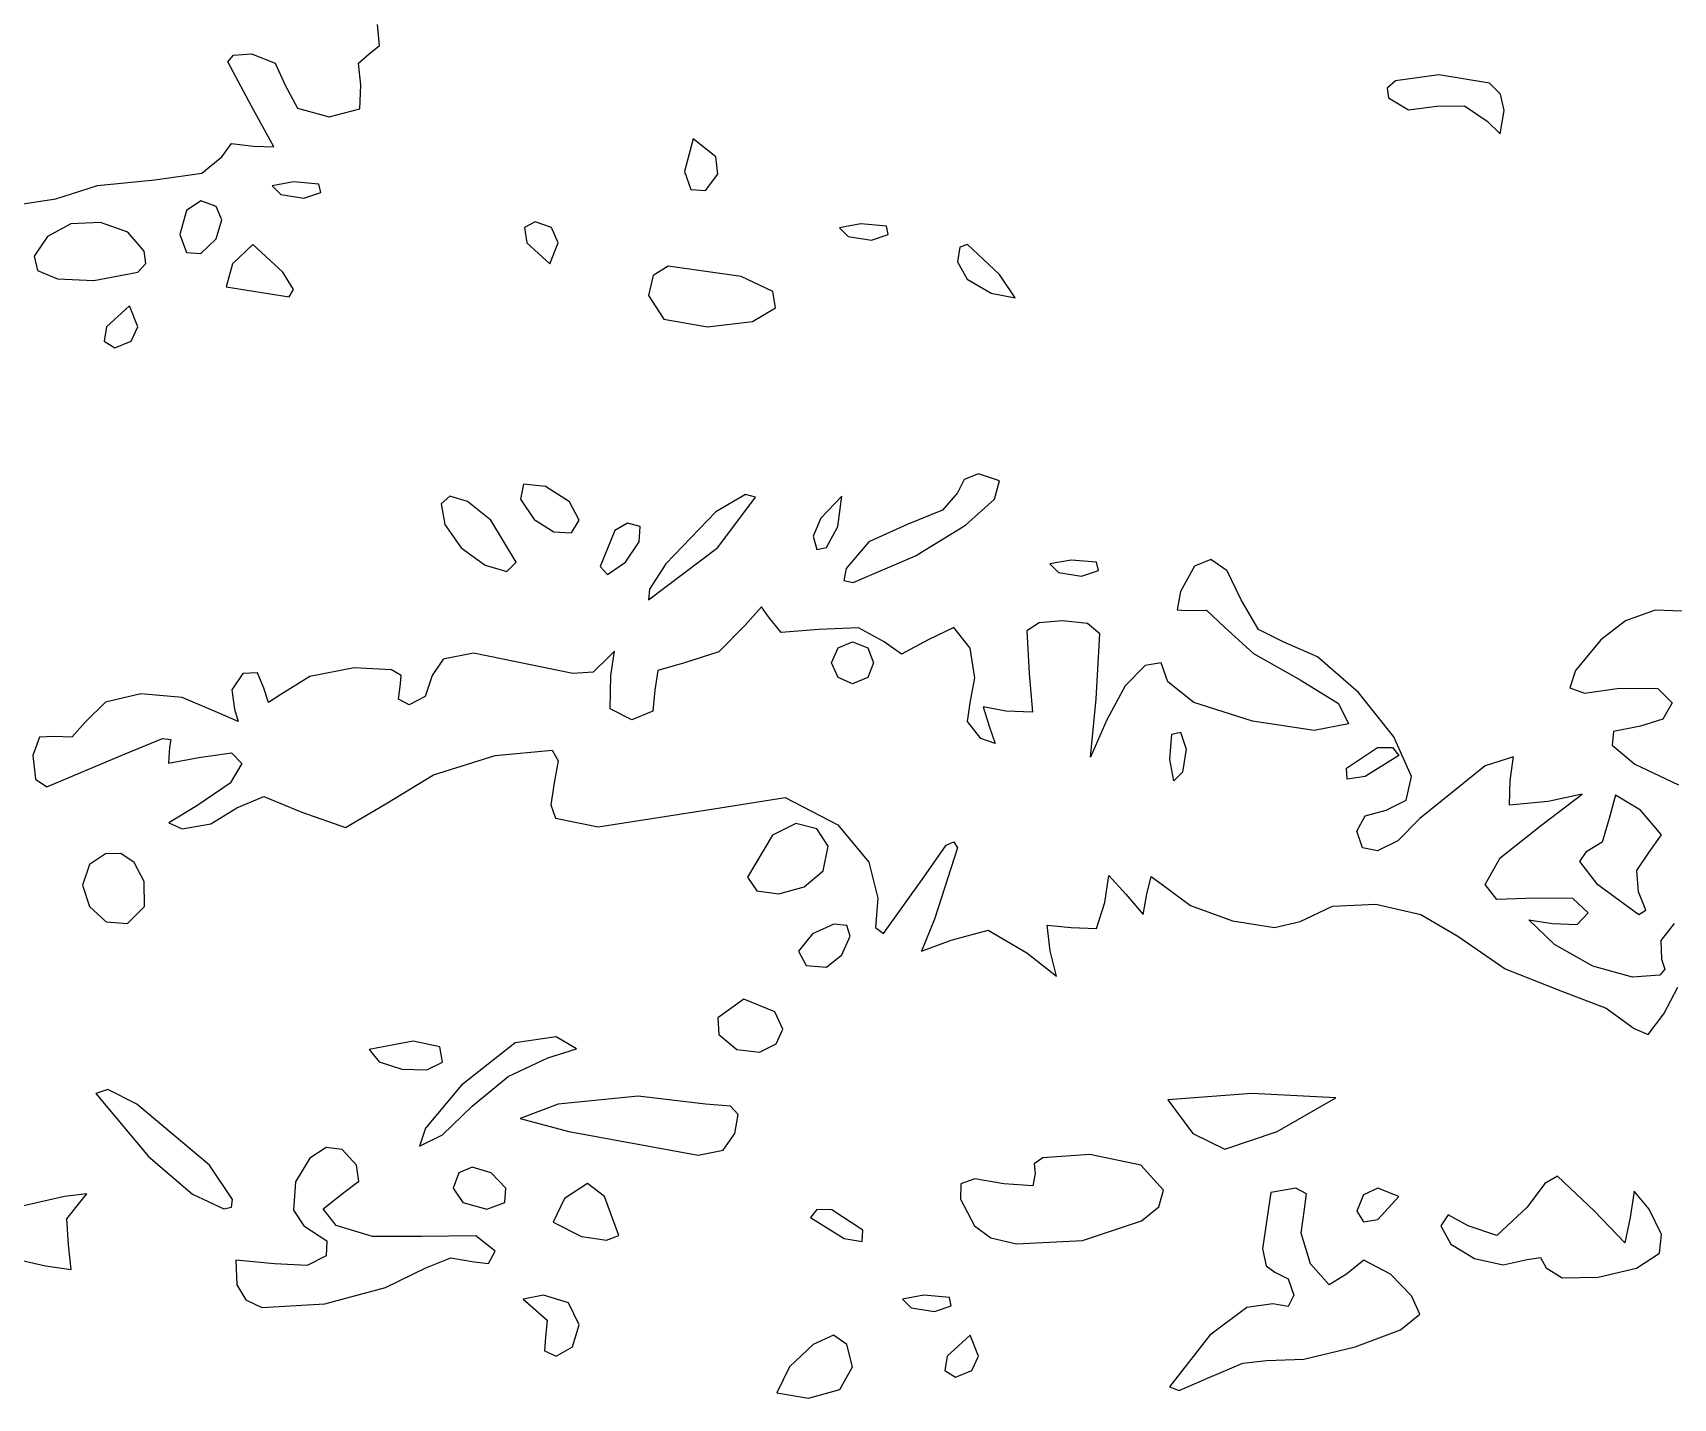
# Model space of a CAD drawing. Extents: x 0 to 282, y 0 to 282.
# Drawn here: x 63.5 to 91.03, y 15.52 to 38.45 of the extents above; entities that cross this region are included whole.
import ezdxf

# ---------------------------------------------------------------- set-up
doc = ezdxf.new("R2010")
doc.units = 0

msp = doc.modelspace()

# ---------------------------------------------------------------- linework, layer by layer
at = {"layer": 'Layer 1'}
for p, q in [((69.320864, 38.241133), (69.285586, 38.593911)), ((66.772043, 37.96332), (66.871261, 38.07632)), ((66.871261, 38.07632), (67.168918, 38.100022)), ((67.168918, 38.100022), (67.570203, 37.941272)), ((68.968086, 37.941272), (69.144475, 38.100022)), ((69.144475, 38.100022), (69.320864, 38.241133)), ((67.168918, 37.218077), (66.772043, 37.96332)), ((67.570203, 37.941272), (67.733363, 37.570855)), ((69.003364, 37.570855), (68.968086, 37.941272)), ((87.100868, 37.747256), (86.373264, 37.645832)), ((87.951943, 37.606145), (87.100868, 37.747256)), ((67.733363, 37.570855), (67.94503, 37.187209)), ((68.990135, 37.17398), (69.003364, 37.570855)), ((86.373264, 37.645832), (86.232704, 37.524014)), ((86.232704, 37.524014), (86.254201, 37.3592)), ((88.137703, 37.419834), (87.951943, 37.606145)), ((67.543744, 36.53898), (67.168918, 37.218077)), ((67.94503, 37.187209), (68.474197, 37.041688)), ((68.474197, 37.041688), (68.990135, 37.17398)), ((86.2542, 37.3592), (86.593749, 37.156353)), ((86.254201, 37.3592), (86.2542, 37.3592)), ((86.593749, 37.156353), (87.065589, 37.218089)), ((87.065589, 37.218089), (87.52861, 37.226908)), ((87.52861, 37.226908), (87.912256, 36.971144)), ((88.194478, 37.147533), (88.137703, 37.419834)), ((87.912256, 36.971144), (88.132742, 36.755068)), ((88.132742, 36.755068), (88.194478, 37.147533)), ((74.581721, 36.671306), (74.4362, 36.1245)), ((74.965367, 36.371445), (74.581721, 36.671306)), ((66.33548, 36.098007), (66.675029, 36.37141)), ((66.675029, 36.37141), (66.833779, 36.591896)), ((66.833779, 36.591896), (67.204196, 36.547799)), ((67.204196, 36.547799), (67.543744, 36.53898)), ((74.996235, 36.075993), (74.965367, 36.371445)), ((65.546139, 35.983354), (66.33548, 36.098007)), ((74.4362, 36.1245), (74.546443, 35.820229)), ((74.4362, 36.1245), (74.4362, 36.1245)), ((74.788978, 35.807), (74.996235, 36.075993)), ((63.888079, 35.665854), (64.584817, 35.89075)), ((64.584817, 35.89075), (65.546139, 35.983354)), ((67.874467, 35.948067), (67.517279, 35.881921)), ((67.517279, 35.881921), (67.6628, 35.7364)), ((68.30221, 35.912789), (67.874467, 35.948067)), ((68.333078, 35.771678), (68.30221, 35.912789)), ((74.546443, 35.820229), (74.788978, 35.807)), ((63.332451, 35.58207), (63.888079, 35.665854)), ((66.322278, 35.630545), (66.079743, 35.467385)), ((66.578042, 35.537941), (66.322278, 35.630545)), ((66.675056, 35.313045), (66.578042, 35.537941)), ((67.6628, 35.7364), (68.050856, 35.674664)), ((67.6628, 35.7364), (67.6628, 35.7364)), ((68.050856, 35.674664), (68.333078, 35.771678)), ((64.139466, 35.245323), (63.746999, 35.0309)), ((64.637766, 35.264615), (64.139466, 35.245323)), ((65.096376, 35.105314), (64.637766, 35.264615)), ((66.079743, 35.467385), (65.9695, 35.0661)), ((66.578042, 34.991135), (66.675056, 35.313045)), ((71.931411, 35.277778), (71.755022, 35.180764)), ((72.204814, 35.180764), (71.931411, 35.277778)), ((63.747, 35.0309), (63.521002, 34.701824)), ((63.746999, 35.0309), (63.747, 35.0309)), ((65.369779, 34.783955), (65.096376, 35.105314)), ((65.9695, 35.0661), (66.079743, 34.761829)), ((65.9695, 35.0661), (65.9695, 35.0661)), ((66.322278, 34.7486), (66.578042, 34.991135)), ((71.755022, 35.180764), (71.7903, 34.925)), ((72.319467, 34.925), (72.204814, 35.180764)), ((77.399467, 35.242567), (77.042279, 35.176421)), ((77.042279, 35.176421), (77.1878, 35.0309)), ((77.1878, 35.0309), (77.575856, 34.969164)), ((77.1878, 35.0309), (77.1878, 35.0309)), ((77.82721, 35.207289), (77.399467, 35.242567)), ((77.575856, 34.969164), (77.858078, 35.066178)), ((77.858078, 35.066178), (77.82721, 35.207289)), ((63.521002, 34.701824), (63.579431, 34.462045)), ((65.396237, 34.5778), (65.369779, 34.783955)), ((66.079743, 34.761829), (66.322278, 34.7486)), ((67.195359, 34.89852), (66.851401, 34.5722)), ((67.698068, 34.431089), (67.195359, 34.89852)), ((71.7903, 34.925), (72.178356, 34.572222)), ((71.7903, 34.925), (71.7903, 34.925)), ((72.178356, 34.572222), (72.319467, 34.925)), ((79.06309, 34.85224), (79.0223, 34.6075)), ((79.18987, 34.898542), (79.06309, 34.85224)), ((79.727856, 34.395833), (79.18987, 34.898542)), ((63.579431, 34.462045), (63.915672, 34.321485)), ((64.523112, 34.290066), (65.263946, 34.431177)), ((65.263946, 34.431177), (65.396237, 34.5778)), ((66.8514, 34.5722), (66.745567, 34.184144)), ((66.851401, 34.5722), (66.8514, 34.5722)), ((67.876664, 34.144457), (67.698068, 34.431089)), ((74.162719, 34.532579), (73.910265, 34.375483)), ((75.388623, 34.3606), (74.162719, 34.532579)), ((79.0223, 34.6075), (79.18546, 34.316458)), ((79.0223, 34.6075), (79.0223, 34.6075)), ((63.915672, 34.321485), (64.523112, 34.290066)), ((66.745567, 34.184144), (67.803903, 34.016575)), ((67.803903, 34.016575), (67.876664, 34.144457)), ((73.910265, 34.375483), (73.836403, 34.0431)), ((75.920546, 34.109246), (75.388623, 34.3606)), ((79.18546, 34.316458), (79.586745, 34.078333)), ((79.98803, 33.998958), (79.727856, 34.395833)), ((73.8364, 34.0431), (74.092164, 33.646225)), ((73.836403, 34.0431), (73.8364, 34.0431)), ((75.966296, 33.831433), (75.920546, 34.109246)), ((79.586745, 34.078333), (79.98803, 33.998958)), ((65.122856, 33.866678), (64.7348, 33.5139)), ((65.263967, 33.5139), (65.122856, 33.866678)), ((74.092164, 33.646225), (74.824178, 33.513933)), ((74.824178, 33.513933), (75.582098, 33.606537)), ((75.582098, 33.606537), (75.966296, 33.831433)), ((64.7348, 33.5139), (64.699522, 33.271365)), ((64.7348, 33.5139), (64.7348, 33.5139)), ((65.149314, 33.271365), (65.263967, 33.5139)), ((64.699522, 33.271365), (64.875911, 33.161122)), ((64.875911, 33.161122), (65.149314, 33.271365)), ((71.737416, 30.872454), (71.684499, 30.6211)), ((72.107833, 30.832767), (71.737416, 30.872454)), ((79.132538, 30.951892), (79.022295, 30.726996)), ((79.375073, 31.044496), (79.132538, 30.951892)), ((79.725651, 30.928741), (79.375073, 31.044496)), ((79.639663, 30.621164), (79.725651, 30.928741)), ((70.498288, 30.669641), (70.352215, 30.541208)), ((70.796496, 30.579793), (70.498288, 30.669641)), ((71.190616, 30.268356), (70.796496, 30.579793)), ((71.684499, 30.6211), (71.6845, 30.6211)), ((71.6845, 30.6211), (71.913254, 30.278244)), ((72.509118, 30.577003), (72.107833, 30.832767)), ((72.672278, 30.268322), (72.509118, 30.577003)), ((75.461947, 30.697782), (74.965302, 30.409498)), ((75.00058, 29.809775), (75.631171, 30.652031)), ((75.631171, 30.652031), (75.461947, 30.697782)), ((77.081978, 30.669607), (76.7292, 30.3036)), ((77.011422, 30.162489), (77.081978, 30.669607)), ((79.0223, 30.727), (78.770946, 30.435958)), ((79.022295, 30.726996), (79.0223, 30.727)), ((79.156798, 30.181296), (79.639663, 30.621164)), ((70.352215, 30.541208), (70.414504, 30.1978)), ((74.9653, 30.4095), (74.123041, 29.536373)), ((74.965302, 30.409498), (74.9653, 30.4095)), ((76.7292, 30.3036), (76.601318, 29.999329)), ((76.7292, 30.3036), (76.7292, 30.3036)), ((78.770946, 30.435958), (78.175633, 30.197833)), ((70.4145, 30.1978), (70.691211, 29.800925)), ((70.414504, 30.1978), (70.4145, 30.1978)), ((71.61395, 29.5628), (71.190616, 30.268356)), ((71.913254, 30.278244), (72.244535, 30.074294)), ((72.244535, 30.074294), (72.542742, 30.055553)), ((72.542742, 30.055553), (72.672278, 30.268322)), ((73.272, 30.092), (73.025055, 29.492277)), ((73.483667, 30.219882), (73.272, 30.092)), ((73.272, 30.092), (73.272, 30.092)), ((73.695334, 30.162556), (73.483667, 30.219882)), ((73.677695, 29.902381), (73.695334, 30.162556)), ((76.821804, 29.809711), (77.011422, 30.162489)), ((78.175633, 30.197833), (77.531813, 29.906791)), ((78.316743, 29.668666), (79.156798, 30.181296)), ((70.691211, 29.800925), (71.0936, 29.509884)), ((73.448389, 29.562833), (73.677695, 29.902381)), ((73.83641, 28.92783), (75.00058, 29.809775)), ((76.601318, 29.999329), (76.658644, 29.774433)), ((76.658644, 29.774433), (76.821804, 29.809711)), ((77.531813, 29.906791), (77.152573, 29.456999)), ((71.0936, 29.509884), (71.456302, 29.404051)), ((71.456302, 29.404051), (71.61395, 29.5628)), ((73.025055, 29.492277), (73.144118, 29.355575)), ((73.144118, 29.355575), (73.448389, 29.562833)), ((74.123041, 29.536373), (73.849087, 29.109732)), ((77.271636, 29.218874), (78.316743, 29.668666)), ((80.927267, 29.598067), (80.570079, 29.531921)), ((80.570079, 29.531921), (80.7156, 29.3864)), ((81.35501, 29.562789), (80.927267, 29.598067)), ((81.385878, 29.421678), (81.35501, 29.562789)), ((83.00093, 29.493339), (82.7617, 29.068903)), ((83.273232, 29.606889), (83.00093, 29.493339)), ((83.545533, 29.416169), (83.273232, 29.606889)), ((77.152573, 29.456999), (77.111232, 29.251947)), ((77.111232, 29.251947), (77.271636, 29.218874)), ((80.7156, 29.3864), (81.103656, 29.324664)), ((80.7156, 29.3864), (80.7156, 29.3864)), ((81.103656, 29.324664), (81.385878, 29.421678)), ((83.78476, 28.927792), (83.545533, 29.416169)), ((73.849087, 29.109732), (73.83641, 28.92783)), ((82.7617, 29.0689), (82.708783, 28.764629)), ((82.7617, 29.068903), (82.7617, 29.0689)), ((84.071393, 28.429493), (83.78476, 28.927792)), ((75.732595, 28.813139), (75.459192, 28.504458)), ((75.847248, 28.645569), (75.732595, 28.813139)), ((76.058915, 28.380986), (75.847248, 28.645569)), ((82.708783, 28.764629), (82.867533, 28.7514)), ((82.867533, 28.7514), (83.198262, 28.75581)), ((83.198262, 28.75581), (83.502533, 28.469178)), ((90.732319, 28.754696), (90.231816, 28.578444)), ((91.819315, 28.716111), (90.732319, 28.754696)), ((75.459192, 28.504458), (75.013809, 28.054666)), ((76.693915, 28.433902), (76.058915, 28.380986)), ((77.359782, 28.46036), (76.693915, 28.433902)), ((77.787525, 28.222235), (77.359782, 28.46036)), ((78.960512, 28.46477), (78.528359, 28.257513)), ((79.233915, 28.116402), (78.960512, 28.46477)), ((80.390365, 28.541389), (80.186415, 28.411853)), ((80.186415, 28.411853), (80.221693, 27.693068)), ((80.786138, 28.575013), (80.390365, 28.541389)), ((81.201755, 28.534774), (80.786138, 28.575013)), ((81.412319, 28.358937), (81.201755, 28.534774)), ((83.502533, 28.469178), (83.992012, 28.028205)), ((84.490316, 28.222236), (84.071393, 28.429493)), ((90.231816, 28.578444), (89.817302, 28.257498)), ((76.905584, 27.86945), (77.015827, 28.125214)), ((77.015827, 28.125214), (77.258362, 28.222228)), ((77.258362, 28.222228), (77.514126, 28.125214)), ((77.514126, 28.125214), (77.61114, 27.86945)), ((78.078567, 28.014978), (77.787525, 28.222235)), ((78.528359, 28.257513), (78.078567, 28.014978)), ((79.31329, 27.618103), (79.233915, 28.116402)), ((81.350583, 27.269733), (81.412319, 28.358937)), ((85.064687, 27.973637), (84.490316, 28.222236)), ((89.8173, 28.2575), (89.39562, 27.743767)), ((89.817302, 28.257498), (89.8173, 28.2575)), ((70.388557, 27.936156), (70.202798, 27.657792)), ((70.895123, 28.032619), (70.388557, 27.936156)), ((72.566408, 27.69307), (70.895123, 28.032619)), ((73.166131, 27.975292), (72.905957, 27.715118)), ((73.263145, 28.067897), (73.166131, 27.975292)), ((73.201409, 27.657792), (73.263145, 28.067897)), ((74.436132, 27.869458), (73.990749, 27.745986)), ((75.013809, 28.054666), (74.436132, 27.869458)), ((77.015827, 27.626915), (76.905584, 27.86945)), ((77.61114, 27.86945), (77.514126, 27.626915)), ((77.61114, 27.86945), (77.61114, 27.86945)), ((82.170795, 27.829768), (81.835655, 27.487463)), ((82.439789, 27.874416), (82.170795, 27.829768)), ((82.550032, 27.551955), (82.439789, 27.874416)), ((83.992012, 28.028205), (84.772533, 27.587233)), ((85.751503, 27.371159), (85.064687, 27.973637)), ((67.027801, 27.69307), (66.838183, 27.419667)), ((67.270336, 27.70189), (67.027801, 27.69307)), ((67.380579, 27.446125), (67.270336, 27.70189)), ((68.150626, 27.640705), (67.662801, 27.340292)), ((68.893112, 27.785674), (68.150626, 27.640705)), ((69.52315, 27.75205), (68.893112, 27.785674)), ((69.681279, 27.661031), (69.52315, 27.75205)), ((69.673631, 27.516681), (69.681279, 27.661031)), ((70.202798, 27.657792), (70.088145, 27.305015)), ((72.905957, 27.715118), (72.566408, 27.69307)), ((73.19259, 27.102167), (73.201409, 27.657792)), ((73.990749, 27.745986), (73.942243, 27.410847)), ((77.258362, 27.516672), (77.015827, 27.626915)), ((77.514126, 27.626915), (77.258362, 27.516672)), ((79.233915, 27.199179), (79.31329, 27.618103)), ((80.221693, 27.693068), (80.279019, 27.044839)), ((82.989351, 27.208547), (82.550032, 27.551955)), ((84.772533, 27.587233), (85.416353, 27.190357)), ((89.39562, 27.743767), (89.301362, 27.454929)), ((65.312419, 27.349112), (64.719862, 27.211308)), ((66.004194, 27.288478), (65.312419, 27.349112)), ((66.639745, 27.022792), (66.004194, 27.288478)), ((66.838183, 27.419667), (66.88669, 27.093347)), ((67.455544, 27.208001), (67.380579, 27.446125)), ((67.662801, 27.340292), (67.455544, 27.208001)), ((69.638353, 27.260917), (69.673631, 27.516681)), ((69.814742, 27.163903), (69.638353, 27.260917)), ((70.088145, 27.305015), (69.814742, 27.163903)), ((73.942243, 27.410847), (73.906965, 27.058069)), ((81.253569, 26.286364), (81.350583, 27.269733)), ((81.835655, 27.487463), (81.526972, 26.916955)), ((86.345713, 26.629773), (85.751503, 27.371159)), ((89.301362, 27.454929), (89.544448, 27.364529)), ((89.544448, 27.364529), (90.1348, 27.446111)), ((90.1348, 27.446111), (90.77421, 27.441701)), ((90.77421, 27.441701), (91.016745, 27.199166)), ((64.719862, 27.211308), (64.381965, 26.881681)), ((66.948426, 26.88609), (66.639745, 27.022792)), ((66.88669, 27.093347), (66.948426, 26.88609)), ((73.554187, 26.916958), (73.19259, 27.102167)), ((73.906965, 27.058069), (73.554187, 26.916958)), ((79.189818, 26.886088), (79.233915, 27.199179)), ((79.833637, 27.058068), (79.454401, 27.133033)), ((79.454401, 27.133033), (79.551415, 26.811123)), ((80.279019, 27.044839), (79.833637, 27.058068)), ((83.974373, 26.894906), (82.989351, 27.208547)), ((85.416353, 27.190357), (85.583922, 26.846399)), ((91.016745, 27.199166), (90.857995, 26.925763)), ((64.381965, 26.881681), (64.157069, 26.625917)), ((79.410304, 26.599456), (79.189818, 26.886088)), ((79.551415, 26.811123), (79.652839, 26.520081)), ((81.526972, 26.916955), (81.253569, 26.286364)), ((85.005697, 26.7334), (83.974373, 26.894906)), ((85.583922, 26.846399), (85.005697, 26.7334)), ((90.031171, 26.721262), (90.011327, 26.4892)), ((90.487578, 26.81111), (90.031171, 26.721262)), ((90.857995, 26.925763), (90.487578, 26.81111)), ((63.610263, 26.621506), (63.50002, 26.317236)), ((63.852798, 26.634736), (63.610263, 26.621506)), ((64.157069, 26.625917), (63.852798, 26.634736)), ((64.98169, 26.317236), (65.678427, 26.599458)), ((65.678427, 26.599458), (65.815128, 26.585127)), ((65.793079, 26.458347), (65.77544, 26.184944)), ((65.815128, 26.585127), (65.793079, 26.458347)), ((79.652839, 26.520081), (79.410304, 26.599456)), ((82.585313, 26.246667), (82.620591, 26.674411)), ((82.620591, 26.674411), (82.761702, 26.705278)), ((82.761702, 26.705278), (82.858716, 26.423056)), ((85.548645, 26.105555), (86.068993, 26.449514)), ((86.068993, 26.449514), (86.322552, 26.452821)), ((86.322552, 26.452821), (86.43059, 26.317222)), ((86.642266, 25.964456), (86.345713, 26.629773)), ((90.011327, 26.4892), (90.388359, 26.171149)), ((63.50002, 26.317236), (63.543015, 25.920361)), ((63.738146, 25.788069), (64.98169, 26.317236)), ((65.77544, 26.184944), (66.286968, 26.281958)), ((66.286968, 26.281958), (66.837081, 26.358577)), ((67.010163, 26.180534), (66.812828, 25.850356)), ((66.837081, 26.358577), (67.010163, 26.180534)), ((70.22485, 25.990916), (71.261138, 26.317235)), ((71.261138, 26.317235), (72.218048, 26.40543)), ((72.218048, 26.40543), (72.317819, 26.227938)), ((72.317819, 26.227938), (72.248916, 25.858624)), ((82.651459, 25.889479), (82.585313, 26.246667)), ((82.858716, 26.423056), (82.79698, 26.035)), ((86.43059, 26.317222), (85.866145, 25.964444)), ((86.43059, 26.317222), (86.43059, 26.317222)), ((88.353234, 26.295185), (87.876983, 26.140845)), ((88.300317, 25.8939), (88.353234, 26.295185)), ((90.388359, 26.171149), (91.122578, 25.823332)), ((63.543015, 25.920361), (63.738146, 25.788069)), ((69.426688, 25.505846), (70.22485, 25.990916)), ((82.79698, 26.035), (82.651459, 25.889479)), ((82.79698, 26.035), (82.79698, 26.035)), ((85.561874, 25.915937), (85.548645, 26.105555)), ((85.866145, 25.964444), (85.561874, 25.915937)), ((86.549662, 25.563171), (86.642266, 25.964456)), ((87.876983, 26.140845), (86.783373, 25.2589)), ((88.287088, 25.479386), (88.300317, 25.8939)), ((66.812828, 25.850356), (66.25169, 25.470569)), ((66.921968, 25.435291), (67.37617, 25.624909)), ((67.37617, 25.624909), (68.015578, 25.364735)), ((72.248916, 25.858624), (72.196, 25.489861)), ((75.03586, 25.43529), (76.129473, 25.611679)), ((76.129473, 25.611679), (77.01142, 25.153068)), ((88.829484, 25.153066), (89.504172, 25.664594)), ((89.504172, 25.664594), (88.935317, 25.541122)), ((90.064233, 25.646956), (89.9584, 25.2589)), ((90.487567, 25.400011), (90.064233, 25.646956)), ((66.25169, 25.470569), (65.78426, 25.183936)), ((66.489815, 25.166297), (66.921968, 25.435291)), ((68.015578, 25.364735), (68.747592, 25.104561)), ((68.747592, 25.104561), (69.426688, 25.505846)), ((72.196, 25.489861), (72.275375, 25.263311)), ((72.98975, 25.11779), (75.03586, 25.43529)), ((85.866155, 25.302997), (86.218932, 25.400011)), ((86.218932, 25.400011), (86.549662, 25.563171)), ((88.935317, 25.541122), (88.287088, 25.479386)), ((90.835935, 24.981087), (90.487567, 25.400011)), ((65.78426, 25.183936), (66.004745, 25.082513)), ((66.004745, 25.082513), (66.489815, 25.166297)), ((72.275375, 25.263311), (72.98975, 25.11779)), ((76.30806, 25.175688), (75.917799, 24.9767)), ((76.658633, 25.086942), (76.30806, 25.175688)), ((76.850456, 24.793145), (76.658633, 25.086942)), ((77.01142, 25.153068), (77.531768, 24.522478)), ((85.725043, 25.047233), (85.866155, 25.302997)), ((86.783373, 25.2589), (86.40965, 24.883522)), ((88.128338, 24.597993), (88.829484, 25.153066)), ((89.9584, 25.2589), (89.843747, 24.857615)), ((89.9584, 25.2589), (89.9584, 25.2589)), ((75.9178, 24.9767), (75.494466, 24.271144)), ((75.917799, 24.9767), (75.9178, 24.9767)), ((76.764466, 24.376977), (76.850456, 24.793145)), ((78.45781, 24.271126), (78.832637, 24.809113)), ((78.832637, 24.809113), (78.958865, 24.866439)), ((78.958865, 24.866439), (79.022255, 24.765015)), ((85.820954, 24.767767), (85.725043, 25.047233)), ((86.40965, 24.883522), (86.069, 24.716504)), ((89.843747, 24.857615), (89.570344, 24.694455)), ((90.628678, 24.694455), (90.835935, 24.981087)), ((64.719839, 24.661945), (64.452499, 24.4828)), ((64.977256, 24.672418), (64.719839, 24.661945)), ((65.201601, 24.517527), (64.977256, 24.672418)), ((65.369722, 24.200578), (65.201601, 24.517527)), ((77.531768, 24.522478), (77.681698, 23.918348)), ((79.022255, 24.765015), (78.634199, 23.565565)), ((86.069, 24.716504), (85.820954, 24.767767)), ((87.876983, 24.152061), (88.128338, 24.597993)), ((89.570344, 24.694455), (89.460101, 24.535705)), ((89.460101, 24.535705), (89.746733, 24.165288)), ((90.421421, 24.385775), (90.628678, 24.694455)), ((64.4525, 24.4828), (64.333437, 24.139943)), ((64.452499, 24.4828), (64.4525, 24.4828)), ((75.494466, 24.271144), (75.653216, 24.044594)), ((76.446966, 24.107433), (76.764466, 24.376977)), ((77.778712, 23.327445), (78.45781, 24.271126)), ((81.4917, 23.847788), (81.562256, 24.30199)), ((81.562256, 24.30199), (81.844478, 23.988899)), ((82.197256, 23.988899), (82.272222, 24.284351)), ((82.272222, 24.284351), (82.479478, 24.13001)), ((90.452289, 24.024177), (90.421421, 24.385775)), ((64.333437, 24.139943), (64.4525, 23.777243)), ((65.374132, 23.781654), (65.369722, 24.200578)), ((75.653216, 24.044594), (76.023633, 23.993331)), ((76.023633, 23.993331), (76.446966, 24.107433)), ((81.844478, 23.988899), (82.13993, 23.644941)), ((82.13993, 23.644941), (82.197256, 23.988899)), ((82.479478, 24.13001), (82.932026, 23.798178)), ((88.075421, 23.897951), (87.876983, 24.152061)), ((89.746733, 24.165288), (90.456697, 23.644941)), ((90.575208, 23.718803), (90.452289, 24.024177)), ((64.4525, 23.777243), (64.730312, 23.520377)), ((65.0875, 23.495022), (65.374132, 23.781654)), ((77.681698, 23.918348), (77.644216, 23.427766)), ((81.354999, 23.411225), (81.4917, 23.847788)), ((82.932026, 23.798178), (83.639235, 23.539107)), ((84.772538, 23.530287), (85.314935, 23.784397)), ((85.314935, 23.784397), (86.042541, 23.816919)), ((86.042541, 23.816919), (86.796606, 23.644388)), ((88.723651, 23.918346), (88.075421, 23.897951)), ((89.349832, 23.913936), (88.723651, 23.918346)), ((89.605596, 23.671401), (89.349832, 23.913936)), ((90.456697, 23.644941), (90.575208, 23.718803)), ((64.730312, 23.520377), (65.0875, 23.495022)), ((76.948045, 23.48176), (76.588101, 23.3186)), ((77.165775, 23.459711), (76.948045, 23.48176)), ((77.21814, 23.278912), (77.165775, 23.459711)), ((77.644216, 23.427766), (77.778712, 23.327445)), ((78.634199, 23.565565), (78.418123, 23.031989)), ((80.574477, 23.036398), (80.52597, 23.468551)), ((80.52597, 23.468551), (80.927255, 23.424454)), ((80.927255, 23.424454), (81.354999, 23.411225)), ((83.639235, 23.539107), (84.33983, 23.425556)), ((84.33983, 23.425556), (84.772538, 23.530287)), ((86.796606, 23.644388), (87.418378, 23.283342)), ((89.041151, 23.142234), (88.613408, 23.556748)), ((88.613408, 23.556748), (89.005873, 23.495012)), ((89.005873, 23.495012), (89.424797, 23.477373)), ((89.424797, 23.477373), (89.605596, 23.671401)), ((91.051988, 23.495012), (90.827092, 23.20838)), ((76.5881, 23.3186), (76.349975, 23.027558)), ((76.588101, 23.3186), (76.5881, 23.3186)), ((77.08199, 22.965822), (77.21814, 23.278912)), ((78.418123, 23.031989), (78.916421, 23.212787)), ((78.916421, 23.212787), (79.538193, 23.384766)), ((79.538193, 23.384766), (80.186421, 23.00112)), ((87.418378, 23.283342), (88.216539, 22.732126)), ((89.684423, 22.776226), (89.041151, 23.142234)), ((90.827092, 23.20838), (90.840321, 22.895289)), ((76.349975, 23.027558), (76.482267, 22.789433)), ((76.821816, 22.758565), (77.08199, 22.965822)), ((80.186421, 23.00112), (80.684721, 22.608655)), ((80.684721, 22.608655), (80.574477, 23.036398)), ((90.840321, 22.895289), (90.894685, 22.729373)), ((76.482267, 22.789433), (76.821816, 22.758565)), ((88.216539, 22.732126), (89.146988, 22.366119)), ((90.350843, 22.595428), (89.684423, 22.776226)), ((90.81221, 22.626296), (90.350843, 22.595428)), ((90.894685, 22.729373), (90.81221, 22.626296)), ((89.146988, 22.366119), (89.90987, 22.075077)), ((90.875597, 21.978064), (91.114825, 22.427856)), ((75.437162, 22.225), (75.000599, 21.9075)), ((75.9531, 22.013333), (75.437162, 22.225)), ((89.90987, 22.075077), (90.381708, 21.731119)), ((75.000599, 21.9075), (75.0006, 21.9075)), ((75.0006, 21.9075), (75.013829, 21.629687)), ((76.092008, 21.720638), (75.9531, 22.013333)), ((90.615424, 21.629695), (90.875597, 21.978064)), ((69.885331, 21.519411), (69.144497, 21.3783)), ((70.330713, 21.422397), (69.885331, 21.519411)), ((71.596283, 21.488561), (70.6967, 20.778596)), ((72.2842, 21.589985), (71.596283, 21.488561)), ((72.623749, 21.387138), (72.2842, 21.589985)), ((75.013829, 21.629687), (75.3181, 21.378333)), ((75.97956, 21.470937), (76.092008, 21.720638)), ((90.381708, 21.731119), (90.615424, 21.629695)), ((69.144497, 21.3783), (69.1445, 21.3783)), ((69.1445, 21.3783), (69.31262, 21.171594)), ((70.37922, 21.166633), (70.330713, 21.422397)), ((71.481631, 20.924117), (72.143089, 21.237207)), ((72.143089, 21.237207), (72.623749, 21.387138)), ((75.3181, 21.378333), (75.695132, 21.333684)), ((75.695132, 21.333684), (75.97956, 21.470937)), ((69.31262, 21.171594), (69.695714, 21.047571)), ((69.695714, 21.047571), (70.11188, 21.035995)), ((70.11188, 21.035995), (70.37922, 21.166633)), ((64.756842, 20.708061), (64.558405, 20.637509)), ((65.246322, 20.461115), (64.756842, 20.708061)), ((70.6967, 20.7786), (70.092568, 20.055403)), ((70.6967, 20.778596), (70.6967, 20.7786)), ((70.873089, 20.425818), (71.481631, 20.924117)), ((64.558405, 20.637509), (64.5584, 20.6375)), ((64.5584, 20.6375), (65.440345, 19.57917)), ((66.463405, 19.438059), (65.246322, 20.461115)), ((70.3792, 19.945158), (70.873089, 20.425818)), ((72.3195, 20.4611), (71.68009, 20.218565)), ((73.660061, 20.593392), (72.319499, 20.4611)), ((72.319499, 20.4611), (72.3195, 20.4611)), ((74.788949, 20.4611), (73.660061, 20.593392)), ((75.212283, 20.425822), (74.788949, 20.4611)), ((75.340165, 20.289121), (75.212283, 20.425822)), ((82.5501, 20.5317), (82.973434, 19.967255)), ((82.550102, 20.5317), (82.5501, 20.5317)), ((83.961212, 20.637533), (82.550102, 20.5317)), ((85.372322, 20.566978), (83.961212, 20.637533)), ((84.384544, 20.002533), (85.372322, 20.566978)), ((71.68009, 20.218565), (72.495889, 20.002489)), ((75.282839, 19.967211), (75.340165, 20.289121)), ((70.092568, 20.055403), (69.991144, 19.75554)), ((69.991144, 19.75554), (70.3792, 19.945158)), ((72.495889, 20.002489), (74.669885, 19.601204)), ((75.090464, 19.68995), (75.282839, 19.967211)), ((82.973434, 19.967255), (83.507011, 19.707081)), ((83.507011, 19.707081), (84.384544, 20.002533)), ((65.440345, 19.57917), (66.180626, 18.946926)), ((68.149026, 19.552125), (67.909796, 19.155801)), ((68.421328, 19.733475), (68.149026, 19.552125)), ((68.693629, 19.696543), (68.421328, 19.733475)), ((68.932856, 19.438023), (68.693629, 19.696543)), ((74.669885, 19.601204), (75.090464, 19.68995)), ((80.455485, 19.561584), (80.307208, 19.455751)), ((81.244824, 19.614501), (80.455485, 19.561584)), ((82.100308, 19.433702), (81.244824, 19.614501)), ((66.854215, 18.859832), (66.463405, 19.438059)), ((68.972544, 19.16903), (68.932856, 19.438023)), ((70.648204, 19.305764), (70.5556, 19.05)), ((70.8731, 19.402778), (70.648204, 19.305764)), ((71.19501, 19.305764), (70.8731, 19.402778)), ((71.437545, 19.05), (71.19501, 19.305764)), ((80.3276, 19.297), (80.287912, 19.089743)), ((80.307208, 19.455751), (80.327601, 19.297001)), ((80.327601, 19.297001), (80.3276, 19.297)), ((82.479544, 19.014778), (82.100308, 19.433702)), ((67.9098, 19.1558), (67.874522, 18.67955)), ((67.909796, 19.155801), (67.9098, 19.1558)), ((68.721189, 18.979412), (68.972544, 19.16903)), ((70.5556, 19.05), (70.71876, 18.807465)), ((70.5556, 19.05), (70.5556, 19.05)), ((71.424316, 18.807465), (71.437545, 19.05)), ((72.813356, 19.129364), (72.4253, 18.8736)), ((73.095578, 18.908878), (72.813356, 19.129364)), ((79.075238, 19.125021), (79.074136, 18.867603)), ((79.314466, 19.203845), (79.075238, 19.125021)), ((79.798433, 19.120611), (79.314466, 19.203845)), ((80.287912, 19.089743), (79.798433, 19.120611)), ((82.402442, 18.738688), (82.479544, 19.014778)), ((84.702039, 19.050052), (84.278705, 18.979496)), ((84.878427, 18.953038), (84.702039, 19.050052)), ((86.077878, 19.050056), (85.835343, 18.935403)), ((86.430656, 18.908945), (86.077878, 19.050056)), ((88.878051, 19.128274), (88.582599, 18.732501)), ((89.094128, 19.252848), (88.878051, 19.128274)), ((89.711489, 18.661945), (89.094128, 19.252848)), ((64.029196, 18.908938), (62.587217, 18.578208)), ((64.408432, 18.953035), (64.029196, 18.908938)), ((64.073293, 18.53411), (64.311418, 18.838382)), ((64.311418, 18.838382), (64.408432, 18.953035)), ((66.180626, 18.946926), (66.705936, 18.701634)), ((66.705936, 18.701634), (66.837333, 18.729263)), ((66.837333, 18.729263), (66.854215, 18.859832)), ((68.374475, 18.704907), (68.721189, 18.979412)), ((70.71876, 18.807465), (71.120045, 18.697222)), ((71.120045, 18.697222), (71.424316, 18.807465)), ((72.4253, 18.8736), (72.235682, 18.476725)), ((72.4253, 18.8736), (72.4253, 18.8736)), ((73.338113, 18.256239), (73.095578, 18.908878)), ((79.074136, 18.867603), (79.304544, 18.415055)), ((82.107473, 18.499391), (82.402442, 18.738688)), ((84.2787, 18.9795), (84.141998, 18.031407)), ((84.278705, 18.979496), (84.2787, 18.9795)), ((84.84315, 18.697274), (84.878427, 18.953038)), ((85.835343, 18.935403), (85.7251, 18.662)), ((86.077878, 18.520889), (86.430656, 18.908945)), ((88.5826, 18.7325), (88.075482, 18.25625)), ((88.582599, 18.732501), (88.5826, 18.7325)), ((90.377358, 18.997085), (90.311212, 18.556112)), ((90.628712, 18.697223), (90.377358, 18.997085)), ((64.099751, 18.097548), (64.073293, 18.53411)), ((67.874522, 18.67955), (68.050911, 18.414966)), ((68.593308, 18.423787), (68.374475, 18.704907)), ((72.235682, 18.476725), (72.707522, 18.2386)), ((76.660838, 18.691699), (76.5528, 18.5561)), ((76.5528, 18.5561), (77.117245, 18.203322)), ((76.5528, 18.5561), (76.5528, 18.5561)), ((76.914397, 18.688392), (76.660838, 18.691699)), ((77.434745, 18.344433), (76.914397, 18.688392)), ((81.116939, 18.17252), (82.107473, 18.499391)), ((84.790232, 18.291579), (84.84315, 18.697274)), ((85.7251, 18.662), (85.835343, 18.485611)), ((85.7251, 18.662), (85.7251, 18.662)), ((85.835343, 18.485611), (86.077878, 18.520889)), ((87.259683, 18.600209), (87.136211, 18.415)), ((87.594822, 18.415), (87.259683, 18.600209)), ((90.223017, 18.132778), (89.711489, 18.661945)), ((90.311212, 18.556112), (90.223017, 18.132778)), ((90.835969, 18.273889), (90.628712, 18.697223)), ((68.050911, 18.414966), (68.435108, 18.166919)), ((69.202401, 18.235271), (68.593308, 18.423787)), ((70.026469, 18.238578), (69.202401, 18.235271)), ((70.93487, 18.247397), (70.026469, 18.238578)), ((71.261189, 17.991633), (70.93487, 18.247397)), ((72.707522, 18.2386), (73.130304, 18.174659)), ((73.130304, 18.174659), (73.338113, 18.256239)), ((77.117245, 18.203322), (77.421516, 18.154815)), ((77.421516, 18.154815), (77.434745, 18.344433)), ((79.304544, 18.415055), (79.578429, 18.216549)), ((79.578429, 18.216549), (80.013958, 18.116847)), ((84.948983, 17.780051), (84.790232, 18.291579)), ((87.136211, 18.415), (87.302679, 18.108524)), ((88.075482, 18.25625), (87.594822, 18.415)), ((90.805101, 17.956389), (90.835969, 18.273889)), ((64.143848, 17.683034), (64.099751, 18.097548)), ((68.425737, 17.912258), (68.105481, 17.7502)), ((68.435108, 18.166919), (68.425737, 17.912258)), ((71.150946, 17.784376), (71.261189, 17.991633)), ((80.013958, 18.116847), (81.116939, 18.17252)), ((84.141998, 18.031407), (84.204286, 17.744223)), ((87.302679, 18.108524), (87.700657, 17.868194)), ((90.418146, 17.704483), (90.805101, 17.956389)), ((63.323639, 17.832965), (63.711695, 17.74477)), ((63.711695, 17.74477), (64.143848, 17.683034)), ((67.557022, 17.779966), (66.908793, 17.841702)), ((66.908793, 17.841702), (66.922022, 17.427188)), ((68.105481, 17.7502), (67.557022, 17.779966)), ((69.422338, 17.383091), (70.097022, 17.709411)), ((70.097022, 17.709411), (70.515946, 17.88139)), ((70.515946, 17.88139), (70.908411, 17.815244)), ((70.908411, 17.815244), (71.150946, 17.784376)), ((84.204286, 17.744223), (84.349256, 17.63894)), ((84.349256, 17.63894), (84.574151, 17.524287)), ((85.262073, 17.427273), (84.948983, 17.780051)), ((85.839747, 17.841787), (85.548706, 17.603662)), ((86.28954, 17.603662), (85.839747, 17.841787)), ((87.700657, 17.868194), (88.17801, 17.760156)), ((88.17801, 17.760156), (88.582601, 17.850555)), ((88.582601, 17.850555), (88.807497, 17.885833)), ((88.807497, 17.885833), (88.900101, 17.709444)), ((88.900101, 17.709444), (89.167991, 17.544631)), ((89.773225, 17.555104), (90.418146, 17.704483)), ((66.922022, 17.427188), (67.074157, 17.17418)), ((68.403692, 17.109688), (69.422338, 17.383091)), ((84.574151, 17.524287), (84.666756, 17.250884)), ((85.548706, 17.603662), (85.262073, 17.427273)), ((86.642317, 17.242065), (86.28954, 17.603662)), ((89.167991, 17.544631), (89.773225, 17.555104)), ((67.074157, 17.17418), (67.345356, 17.043542)), ((67.345356, 17.043542), (68.403692, 17.109688)), ((72.072589, 17.250867), (71.73304, 17.184721)), ((71.73304, 17.184721), (71.8962, 17.0392)), ((72.491513, 17.122985), (72.072589, 17.250867)), ((72.672312, 16.756978), (72.491513, 17.122985)), ((78.457867, 17.250867), (78.100679, 17.184721)), ((78.100679, 17.184721), (78.2462, 17.0392)), ((78.88561, 17.215589), (78.457867, 17.250867)), ((78.634256, 16.977464), (78.916478, 17.074478)), ((78.916478, 17.074478), (78.88561, 17.215589)), ((84.313978, 17.109773), (83.877415, 17.043627)), ((84.569742, 17.061266), (84.313978, 17.109773)), ((84.666756, 17.250884), (84.569742, 17.061266)), ((86.783429, 16.933384), (86.642317, 17.242065)), ((71.8962, 17.0392), (72.134325, 16.831943)), ((71.8962, 17.0392), (71.8962, 17.0392)), ((72.134325, 16.831943), (72.107867, 16.545311)), ((78.2462, 17.0392), (78.634256, 16.977464)), ((78.2462, 17.0392), (78.2462, 17.0392)), ((83.877415, 17.043627), (83.255648, 16.580606)), ((86.455455, 16.67321), (86.783429, 16.933384)), ((72.107867, 16.545311), (72.090228, 16.320415)), ((72.557659, 16.386561), (72.672312, 16.756978)), ((76.940834, 16.580567), (76.596876, 16.421817)), ((77.16573, 16.421817), (76.940834, 16.580567)), ((79.233956, 16.580578), (78.8459, 16.2278)), ((79.375067, 16.2278), (79.233956, 16.580578)), ((83.255648, 16.580606), (82.58096, 15.711888)), ((85.694226, 16.386578), (86.455455, 16.67321)), ((72.090228, 16.320415), (72.284256, 16.227811)), ((72.284256, 16.227811), (72.557659, 16.386561)), ((76.596876, 16.421817), (76.2, 16.0514)), ((77.258334, 16.0514), (77.16573, 16.421817)), ((84.833778, 16.179321), (85.694226, 16.386578)), ((76.2, 16.0514), (75.988333, 15.614837)), ((76.2, 16.0514), (76.2, 16.0514)), ((77.046667, 15.667754), (77.258334, 16.0514)), ((78.8459, 16.2278), (78.810622, 15.985265)), ((78.810622, 15.985265), (78.987011, 15.875022)), ((78.8459, 16.2278), (78.8459, 16.2278)), ((78.987011, 15.875022), (79.260414, 15.985265)), ((79.260414, 15.985265), (79.375067, 16.2278)), ((83.255648, 15.87505), (83.811273, 16.108765)), ((83.811273, 16.108765), (84.208149, 16.157272)), ((84.208149, 16.157272), (84.833778, 16.179321)), ((82.58096, 15.711888), (82.744671, 15.652908)), ((82.744671, 15.652908), (83.255648, 15.87505)), ((75.988333, 15.614837), (76.5175, 15.522233)), ((76.5175, 15.522233), (77.046667, 15.667754))]:
    msp.add_line(p, q, dxfattribs=at)

doc.saveas('drawing.dxf')
